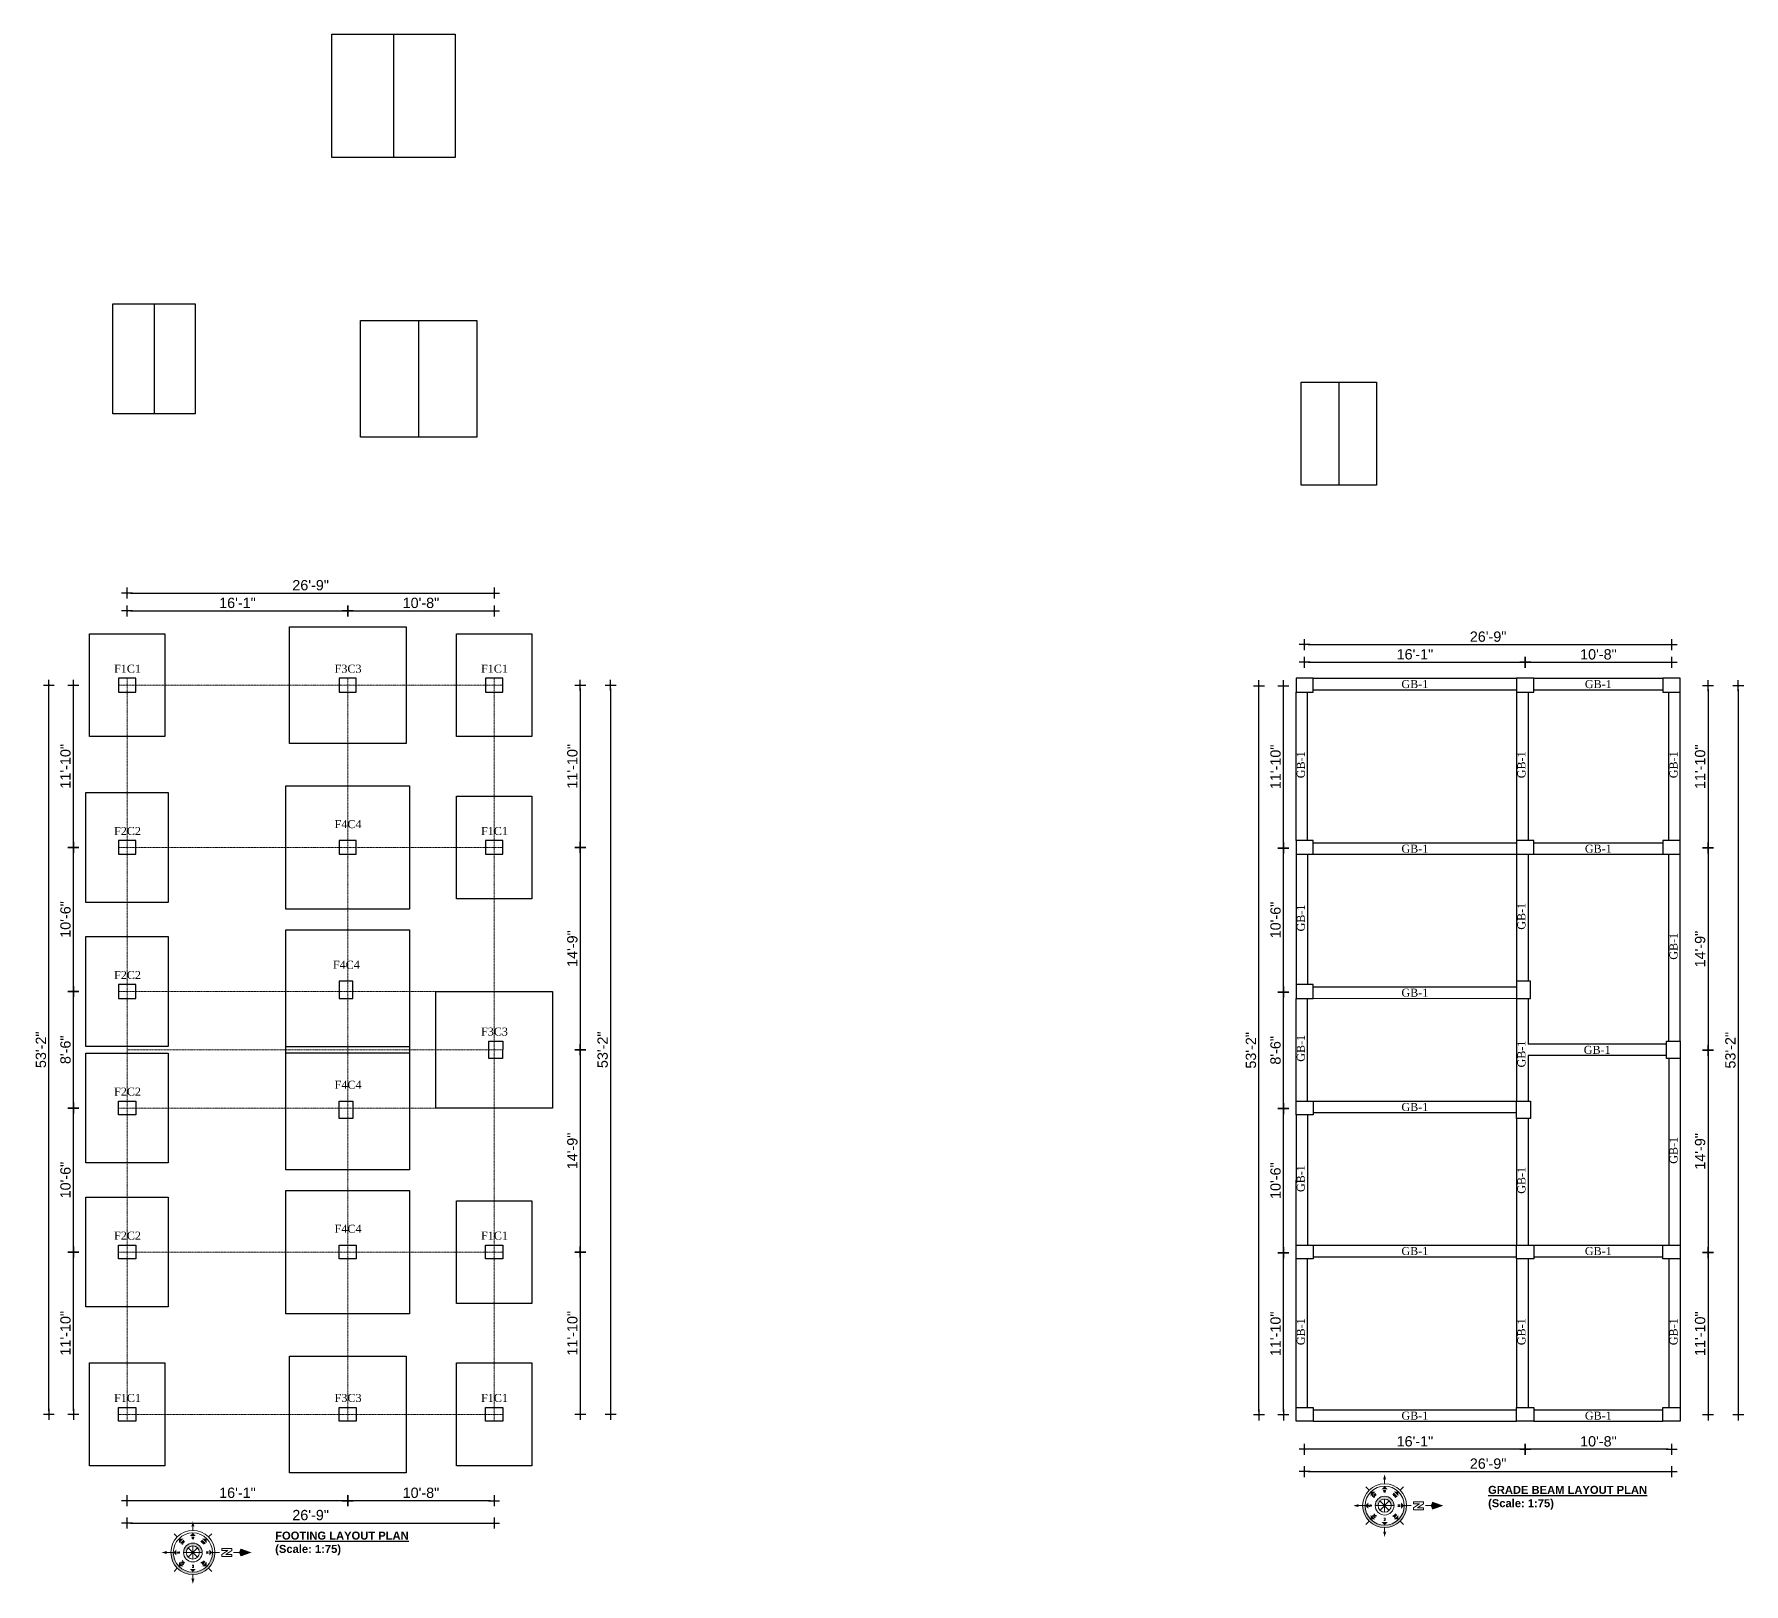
# Model space of a CAD drawing. Header units: inches. Extents: x -100787 to 3653, y -96809 to -8632.
# Drawn here: x -71670 to -70174, y -87979 to -86624 of the extents above; entities that cross this region are included whole.
import ezdxf
from ezdxf.enums import TextEntityAlignment as Align

# ---------------------------------------------------------------- set-up
doc = ezdxf.new("R2010")
doc.units = ezdxf.units.IN
doc.header["$MEASUREMENT"] = 0
doc.header["$PDMODE"] = 99
doc.linetypes.add('HIDDEN2', pattern=[0.1875, 0.125, -0.0625])
doc.layers.add('DIM', color=7, linetype='Continuous', lineweight=15)
doc.layers.add('halka line', color=130, linetype='HIDDEN2', lineweight=9)
for name, color, linetype in [('RCC', 6, 'Continuous'), ('Rod', 1, 'Continuous'), ('TEX', 7, 'Continuous'), ('wall', 3, 'Continuous')]:
    doc.layers.add(name, color=color, linetype=linetype)
doc.styles.add('ARIAL', font='arial.ttf')
doc.styles.add('CAPTION', font='GOTHIC.TTF', dxfattribs={"height": 100})
doc.styles.add('ROMANS', font='romans')
doc.styles.get("Standard").update_dxf_attribs({"font": 'ARIALN.TTF'})
doc.dimstyles.new('3-8', dxfattribs={"dimscale": 1.5, "dimtxt": 6, "dimasz": 2, "dimexe": 0.18, "dimexo": 6, "dimgap": 0, "dimtad": 0, "dimdec": 0, "dimzin": 3, "dimdsep": 46, "dimlunit": 3, "dimtxsty": 'ARIAL', "dimblk": 'DD', "dimcen": 1, "dimse1": 1, "dimse2": 1, "dimclrd": 256, "dimclrt": 256, "dimadec": 0, "dimazin": 0, "dimtfac": 0.5, "dimtdec": 0, "dimtmove": 2, "dimatfit": 0, "dimfxl": 0.18, "dimtvp": 0.75, "dimfrac": 1, "dimtolj": 1, "dimtzin": 0, "dimarcsym": 0})

# ---------------------------------------------------------------- blocks, each defined once
blk = doc.blocks.new('A$C154754DE')
at = {"layer": 'RCC'}
for p, q in [((0, 12), (15, 12)), ((0, 0), (0, 12)), ((15, 12), (15, 0)), ((15, 0), (0, 0))]:
    blk.add_line(p, q, dxfattribs=at)
blk = doc.blocks.new('DD')
for p, q in [((-1.6, 0), (1.6, 0)), ((0, 1.6), (0, -1.6))]:
    blk.add_line(p, q)
at = {"const_width": 0.3}
blk.add_lwpolyline([(-0.15, 0, 1), (0.15, 0, 1)], format="xyb", close=True, dxfattribs=at)
blk = doc.blocks.new('*D509')
at = {"layer": 'Defpoints', "color": 0}
for p in [(-71395.5, -87128), (-71588.5, -87187), (-71395.5, -87187)]:
    blk.add_point(p, dxfattribs=at)
at = {"layer": 'Rod', "lineweight": -2}
blk.add_line((-71585.5, -87128), (-71398.5, -87128), dxfattribs=at)
at = {"layer": 'Rod', "lineweight": -2, "xscale": 3, "yscale": 3, "zscale": 3, "rotation": 180}
blk.add_blockref('DD', (-71588.5, -87128), dxfattribs=at)
at = {"layer": 'Rod', "lineweight": -2, "xscale": 3, "yscale": 3, "zscale": 3}
blk.add_blockref('DD', (-71395.5, -87128), dxfattribs=at)
at = {"layer": 'Rod', "insert": (-71492, -87121.1), "char_height": 9, "attachment_point": 5, "style": 'ARIAL'}
blk.add_mtext('\\A1;16\'-1"', dxfattribs=at)
blk = doc.blocks.new('*D510')
at = {"layer": 'Defpoints', "color": 0}
for p in [(-71267.5, -87128), (-71395.5, -87187), (-71267.5, -87187)]:
    blk.add_point(p, dxfattribs=at)
at = {"layer": 'Rod', "lineweight": -2}
blk.add_line((-71392.5, -87128), (-71270.5, -87128), dxfattribs=at)
at = {"layer": 'Rod', "lineweight": -2, "xscale": 3, "yscale": 3, "zscale": 3, "rotation": 180}
blk.add_blockref('DD', (-71395.5, -87128), dxfattribs=at)
at = {"layer": 'Rod', "lineweight": -2, "xscale": 3, "yscale": 3, "zscale": 3}
blk.add_blockref('DD', (-71267.5, -87128), dxfattribs=at)
at = {"layer": 'Rod', "insert": (-71331.5, -87121.1), "char_height": 9, "attachment_point": 5, "style": 'ARIAL'}
blk.add_mtext('\\A1;10\'-8"', dxfattribs=at)
blk = doc.blocks.new('*D511')
at = {"layer": 'Defpoints', "color": 0}
for p in [(-71238.1, -87193), (-71238.1, -87335), (-71192.1, -87335)]:
    blk.add_point(p, dxfattribs=at)
at = {"layer": 'Rod', "lineweight": -2}
blk.add_line((-71192.1, -87196), (-71192.1, -87332), dxfattribs=at)
at = {"layer": 'Rod', "lineweight": -2, "xscale": 3, "yscale": 3, "zscale": 3}
for p, rotation in [((-71192.1, -87193), 90), ((-71192.1, -87335), 270)]:
    blk.add_blockref('DD', p, dxfattribs=dict(at, rotation=rotation))
at = {"layer": 'Rod', "insert": (-71199, -87264), "char_height": 9, "attachment_point": 5, "rotation": 90, "style": 'ARIAL'}
blk.add_mtext('\\A1;11\'-10"', dxfattribs=at)
blk = doc.blocks.new('*D512')
at = {"layer": 'Defpoints', "color": 0}
for p in [(-71238.1, -87335), (-71238.1, -87512), (-71192.1, -87512)]:
    blk.add_point(p, dxfattribs=at)
at = {"layer": 'Rod', "lineweight": -2}
blk.add_line((-71192.1, -87338), (-71192.1, -87509), dxfattribs=at)
at = {"layer": 'Rod', "lineweight": -2, "xscale": 3, "yscale": 3, "zscale": 3}
for p, rotation in [((-71192.1, -87335), 90), ((-71192.1, -87512), 270)]:
    blk.add_blockref('DD', p, dxfattribs=dict(at, rotation=rotation))
at = {"layer": 'Rod', "insert": (-71199, -87423.5), "char_height": 9, "attachment_point": 5, "rotation": 90, "style": 'ARIAL'}
blk.add_mtext('\\A1;14\'-9"', dxfattribs=at)
blk = doc.blocks.new('*D513')
at = {"layer": 'Defpoints', "color": 0}
for p in [(-71238.1, -87512), (-71238.1, -87689), (-71192.1, -87689)]:
    blk.add_point(p, dxfattribs=at)
at = {"layer": 'Rod', "lineweight": -2}
blk.add_line((-71192.1, -87515), (-71192.1, -87686), dxfattribs=at)
at = {"layer": 'Rod', "lineweight": -2, "xscale": 3, "yscale": 3, "zscale": 3}
for p, rotation in [((-71192.1, -87512), 90), ((-71192.1, -87689), 270)]:
    blk.add_blockref('DD', p, dxfattribs=dict(at, rotation=rotation))
at = {"layer": 'Rod', "insert": (-71199, -87600.5), "char_height": 9, "attachment_point": 5, "rotation": 90, "style": 'ARIAL'}
blk.add_mtext('\\A1;14\'-9"', dxfattribs=at)
blk = doc.blocks.new('*D514')
at = {"layer": 'Defpoints', "color": 0}
for p in [(-71238.1, -87689), (-71238.1, -87831), (-71192.1, -87831)]:
    blk.add_point(p, dxfattribs=at)
at = {"layer": 'Rod', "lineweight": -2}
blk.add_line((-71192.1, -87692), (-71192.1, -87828), dxfattribs=at)
at = {"layer": 'Rod', "lineweight": -2, "xscale": 3, "yscale": 3, "zscale": 3}
for p, rotation in [((-71192.1, -87689), 90), ((-71192.1, -87831), 270)]:
    blk.add_blockref('DD', p, dxfattribs=dict(at, rotation=rotation))
at = {"layer": 'Rod', "insert": (-71199, -87760), "char_height": 9, "attachment_point": 5, "rotation": 90, "style": 'ARIAL'}
blk.add_mtext('\\A1;11\'-10"', dxfattribs=at)
blk = doc.blocks.new('*D515')
at = {"layer": 'Defpoints', "color": 0}
for p in [(-71395.5, -87837), (-71267.5, -87837), (-71395.5, -87906.5)]:
    blk.add_point(p, dxfattribs=at)
at = {"layer": 'Rod', "lineweight": -2}
blk.add_line((-71270.5, -87906.5), (-71392.5, -87906.5), dxfattribs=at)
at = {"layer": 'Rod', "lineweight": -2, "xscale": 3, "yscale": 3, "zscale": 3, "rotation": 180}
blk.add_blockref('DD', (-71395.5, -87906.5), dxfattribs=at)
at = {"layer": 'Rod', "lineweight": -2, "xscale": 3, "yscale": 3, "zscale": 3}
blk.add_blockref('DD', (-71267.5, -87906.5), dxfattribs=at)
at = {"layer": 'Rod', "insert": (-71331.5, -87899.6), "char_height": 9, "attachment_point": 5, "style": 'ARIAL'}
blk.add_mtext('\\A1;10\'-8"', dxfattribs=at)
blk = doc.blocks.new('*D516')
at = {"layer": 'Defpoints', "color": 0}
for p in [(-71588.5, -87837), (-71395.5, -87837), (-71588.5, -87906.5)]:
    blk.add_point(p, dxfattribs=at)
at = {"layer": 'Rod', "lineweight": -2}
blk.add_line((-71398.5, -87906.5), (-71585.5, -87906.5), dxfattribs=at)
at = {"layer": 'Rod', "lineweight": -2, "xscale": 3, "yscale": 3, "zscale": 3, "rotation": 180}
blk.add_blockref('DD', (-71588.5, -87906.5), dxfattribs=at)
at = {"layer": 'Rod', "lineweight": -2, "xscale": 3, "yscale": 3, "zscale": 3}
blk.add_blockref('DD', (-71395.5, -87906.5), dxfattribs=at)
at = {"layer": 'Rod', "insert": (-71492, -87899.6), "char_height": 9, "attachment_point": 5, "style": 'ARIAL'}
blk.add_mtext('\\A1;16\'-1"', dxfattribs=at)
blk = doc.blocks.new('*D517')
at = {"layer": 'Defpoints', "color": 0}
for p in [(-71635.5, -87689), (-71596, -87689), (-71596, -87831)]:
    blk.add_point(p, dxfattribs=at)
at = {"layer": 'Rod', "lineweight": -2}
blk.add_line((-71635.5, -87828), (-71635.5, -87692), dxfattribs=at)
at = {"layer": 'Rod', "lineweight": -2, "xscale": 3, "yscale": 3, "zscale": 3}
for p, rotation in [((-71635.5, -87689), 90), ((-71635.5, -87831), 270)]:
    blk.add_blockref('DD', p, dxfattribs=dict(at, rotation=rotation))
at = {"layer": 'Rod', "insert": (-71642.4, -87760), "char_height": 9, "attachment_point": 5, "rotation": 90, "style": 'ARIAL'}
blk.add_mtext('\\A1;11\'-10"', dxfattribs=at)
blk = doc.blocks.new('*D518')
at = {"layer": 'Defpoints', "color": 0}
for p in [(-71635.5, -87563), (-71596, -87563), (-71596, -87689)]:
    blk.add_point(p, dxfattribs=at)
at = {"layer": 'Rod', "lineweight": -2}
blk.add_line((-71635.5, -87686), (-71635.5, -87566), dxfattribs=at)
at = {"layer": 'Rod', "lineweight": -2, "xscale": 3, "yscale": 3, "zscale": 3}
for p, rotation in [((-71635.5, -87563), 90), ((-71635.5, -87689), 270)]:
    blk.add_blockref('DD', p, dxfattribs=dict(at, rotation=rotation))
at = {"layer": 'Rod', "insert": (-71642.4, -87626), "char_height": 9, "attachment_point": 5, "rotation": 90, "style": 'ARIAL'}
blk.add_mtext('\\A1;10\'-6"', dxfattribs=at)
blk = doc.blocks.new('*D519')
at = {"layer": 'Defpoints', "color": 0}
for p in [(-71635.5, -87461), (-71596, -87461), (-71596, -87563)]:
    blk.add_point(p, dxfattribs=at)
at = {"layer": 'Rod', "lineweight": -2}
blk.add_line((-71635.5, -87560), (-71635.5, -87464), dxfattribs=at)
at = {"layer": 'Rod', "lineweight": -2, "xscale": 3, "yscale": 3, "zscale": 3}
for p, rotation in [((-71635.5, -87461), 90), ((-71635.5, -87563), 270)]:
    blk.add_blockref('DD', p, dxfattribs=dict(at, rotation=rotation))
at = {"layer": 'Rod', "insert": (-71642.4, -87512), "char_height": 9, "attachment_point": 5, "rotation": 90, "style": 'ARIAL'}
blk.add_mtext('\\A1;8\'-6"', dxfattribs=at)
blk = doc.blocks.new('*D520')
at = {"layer": 'Defpoints', "color": 0}
for p in [(-71635.5, -87335), (-71596, -87335), (-71596, -87461)]:
    blk.add_point(p, dxfattribs=at)
at = {"layer": 'Rod', "lineweight": -2}
blk.add_line((-71635.5, -87458), (-71635.5, -87338), dxfattribs=at)
at = {"layer": 'Rod', "lineweight": -2, "xscale": 3, "yscale": 3, "zscale": 3}
for p, rotation in [((-71635.5, -87335), 90), ((-71635.5, -87461), 270)]:
    blk.add_blockref('DD', p, dxfattribs=dict(at, rotation=rotation))
at = {"layer": 'Rod', "insert": (-71642.4, -87398), "char_height": 9, "attachment_point": 5, "rotation": 90, "style": 'ARIAL'}
blk.add_mtext('\\A1;10\'-6"', dxfattribs=at)
blk = doc.blocks.new('*D521')
at = {"layer": 'Defpoints', "color": 0}
for p in [(-71635.5, -87193), (-71596, -87193), (-71596, -87335)]:
    blk.add_point(p, dxfattribs=at)
at = {"layer": 'Rod', "lineweight": -2}
blk.add_line((-71635.5, -87332), (-71635.5, -87196), dxfattribs=at)
at = {"layer": 'Rod', "lineweight": -2, "xscale": 3, "yscale": 3, "zscale": 3}
for p, rotation in [((-71635.5, -87193), 90), ((-71635.5, -87335), 270)]:
    blk.add_blockref('DD', p, dxfattribs=dict(at, rotation=rotation))
at = {"layer": 'Rod', "insert": (-71642.4, -87264), "char_height": 9, "attachment_point": 5, "rotation": 90, "style": 'ARIAL'}
blk.add_mtext('\\A1;11\'-10"', dxfattribs=at)
blk = doc.blocks.new('*D522')
at = {"layer": 'Defpoints', "color": 0}
for p in [(-71267.5, -87112.5), (-71588.5, -87187), (-71267.5, -87187)]:
    blk.add_point(p, dxfattribs=at)
at = {"layer": 'Rod', "lineweight": -2}
blk.add_line((-71585.5, -87112.5), (-71270.5, -87112.5), dxfattribs=at)
at = {"layer": 'Rod', "lineweight": -2, "xscale": 3, "yscale": 3, "zscale": 3, "rotation": 180}
blk.add_blockref('DD', (-71588.5, -87112.5), dxfattribs=at)
at = {"layer": 'Rod', "lineweight": -2, "xscale": 3, "yscale": 3, "zscale": 3}
blk.add_blockref('DD', (-71267.5, -87112.5), dxfattribs=at)
at = {"layer": 'Rod', "insert": (-71428, -87105.6), "char_height": 9, "attachment_point": 5, "style": 'ARIAL'}
blk.add_mtext('\\A1;26\'-9"', dxfattribs=at)
blk = doc.blocks.new('*D523')
at = {"layer": 'Defpoints', "color": 0}
for p in [(-71238.1, -87193), (-71238.1, -87831), (-71165.6, -87831)]:
    blk.add_point(p, dxfattribs=at)
at = {"layer": 'Rod', "lineweight": -2}
blk.add_line((-71165.6, -87196), (-71165.6, -87828), dxfattribs=at)
at = {"layer": 'Rod', "lineweight": -2, "xscale": 3, "yscale": 3, "zscale": 3}
for p, rotation in [((-71165.6, -87193), 90), ((-71165.6, -87831), 270)]:
    blk.add_blockref('DD', p, dxfattribs=dict(at, rotation=rotation))
at = {"layer": 'Rod', "insert": (-71172.5, -87512), "char_height": 9, "attachment_point": 5, "rotation": 90, "style": 'ARIAL'}
blk.add_mtext('\\A1;53\'-2"', dxfattribs=at)
blk = doc.blocks.new('*D524')
at = {"layer": 'Defpoints', "color": 0}
for p in [(-71588.5, -87876), (-71267.5, -87876), (-71267.5, -87926)]:
    blk.add_point(p, dxfattribs=at)
at = {"layer": 'Rod', "lineweight": -2}
blk.add_line((-71585.5, -87926), (-71270.5, -87926), dxfattribs=at)
at = {"layer": 'Rod', "lineweight": -2, "xscale": 3, "yscale": 3, "zscale": 3, "rotation": 180}
blk.add_blockref('DD', (-71588.5, -87926), dxfattribs=at)
at = {"layer": 'Rod', "lineweight": -2, "xscale": 3, "yscale": 3, "zscale": 3}
blk.add_blockref('DD', (-71267.5, -87926), dxfattribs=at)
at = {"layer": 'Rod', "insert": (-71428, -87919.1), "char_height": 9, "attachment_point": 5, "style": 'ARIAL'}
blk.add_mtext('\\A1;26\'-9"', dxfattribs=at)
blk = doc.blocks.new('*D525')
at = {"layer": 'Defpoints', "color": 0}
for p in [(-71657, -87193), (-71621.5, -87193), (-71621.5, -87831)]:
    blk.add_point(p, dxfattribs=at)
at = {"layer": 'Rod', "lineweight": -2}
blk.add_line((-71657, -87828), (-71657, -87196), dxfattribs=at)
at = {"layer": 'Rod', "lineweight": -2, "xscale": 3, "yscale": 3, "zscale": 3}
for p, rotation in [((-71657, -87193), 90), ((-71657, -87831), 270)]:
    blk.add_blockref('DD', p, dxfattribs=dict(at, rotation=rotation))
at = {"layer": 'Rod', "insert": (-71663.9, -87512), "char_height": 9, "attachment_point": 5, "rotation": 90, "style": 'ARIAL'}
blk.add_mtext('\\A1;53\'-2"', dxfattribs=at)
blk = doc.blocks.new('*D526')
at = {"layer": 'Defpoints', "color": 0}
for p in [(-70251.6, -87193.4), (-70251.6, -87335.4), (-70205.6, -87335.4)]:
    blk.add_point(p, dxfattribs=at)
at = {"layer": 'Rod', "lineweight": -2}
blk.add_line((-70205.6, -87196.4), (-70205.6, -87332.4), dxfattribs=at)
at = {"layer": 'Rod', "lineweight": -2, "xscale": 3, "yscale": 3, "zscale": 3}
for p, rotation in [((-70205.6, -87193.4), 90), ((-70205.6, -87335.4), 270)]:
    blk.add_blockref('DD', p, dxfattribs=dict(at, rotation=rotation))
at = {"layer": 'Rod', "insert": (-70212.5, -87264.4), "char_height": 9, "attachment_point": 5, "rotation": 90, "style": 'ARIAL'}
blk.add_mtext('\\A1;11\'-10"', dxfattribs=at)
blk = doc.blocks.new('*D527')
at = {"layer": 'Defpoints', "color": 0}
for p in [(-70251.6, -87335.4), (-70251.6, -87512.4), (-70205.6, -87512.4)]:
    blk.add_point(p, dxfattribs=at)
at = {"layer": 'Rod', "lineweight": -2}
blk.add_line((-70205.6, -87338.4), (-70205.6, -87509.4), dxfattribs=at)
at = {"layer": 'Rod', "lineweight": -2, "xscale": 3, "yscale": 3, "zscale": 3}
for p, rotation in [((-70205.6, -87335.4), 90), ((-70205.6, -87512.4), 270)]:
    blk.add_blockref('DD', p, dxfattribs=dict(at, rotation=rotation))
at = {"layer": 'Rod', "insert": (-70212.5, -87423.9), "char_height": 9, "attachment_point": 5, "rotation": 90, "style": 'ARIAL'}
blk.add_mtext('\\A1;14\'-9"', dxfattribs=at)
blk = doc.blocks.new('*D528')
at = {"layer": 'Defpoints', "color": 0}
for p in [(-70251.6, -87512.4), (-70251.6, -87689.4), (-70205.6, -87689.4)]:
    blk.add_point(p, dxfattribs=at)
at = {"layer": 'Rod', "lineweight": -2}
blk.add_line((-70205.6, -87515.4), (-70205.6, -87686.4), dxfattribs=at)
at = {"layer": 'Rod', "lineweight": -2, "xscale": 3, "yscale": 3, "zscale": 3}
for p, rotation in [((-70205.6, -87512.4), 90), ((-70205.6, -87689.4), 270)]:
    blk.add_blockref('DD', p, dxfattribs=dict(at, rotation=rotation))
at = {"layer": 'Rod', "insert": (-70212.5, -87600.9), "char_height": 9, "attachment_point": 5, "rotation": 90, "style": 'ARIAL'}
blk.add_mtext('\\A1;14\'-9"', dxfattribs=at)
blk = doc.blocks.new('*D529')
at = {"layer": 'Defpoints', "color": 0}
for p in [(-70251.6, -87689.4), (-70251.6, -87831.4), (-70205.6, -87831.4)]:
    blk.add_point(p, dxfattribs=at)
at = {"layer": 'Rod', "lineweight": -2}
blk.add_line((-70205.6, -87692.4), (-70205.6, -87828.4), dxfattribs=at)
at = {"layer": 'Rod', "lineweight": -2, "xscale": 3, "yscale": 3, "zscale": 3}
for p, rotation in [((-70205.6, -87689.4), 90), ((-70205.6, -87831.4), 270)]:
    blk.add_blockref('DD', p, dxfattribs=dict(at, rotation=rotation))
at = {"layer": 'Rod', "insert": (-70212.5, -87760.4), "char_height": 9, "attachment_point": 5, "rotation": 90, "style": 'ARIAL'}
blk.add_mtext('\\A1;11\'-10"', dxfattribs=at)
blk = doc.blocks.new('*D530')
at = {"layer": 'Defpoints', "color": 0}
for p in [(-70251.6, -87193.4), (-70251.6, -87831.4), (-70179.1, -87831.4)]:
    blk.add_point(p, dxfattribs=at)
at = {"layer": 'Rod', "lineweight": -2}
blk.add_line((-70179.1, -87196.4), (-70179.1, -87828.4), dxfattribs=at)
at = {"layer": 'Rod', "lineweight": -2, "xscale": 3, "yscale": 3, "zscale": 3}
for p, rotation in [((-70179.1, -87193.4), 90), ((-70179.1, -87831.4), 270)]:
    blk.add_blockref('DD', p, dxfattribs=dict(at, rotation=rotation))
at = {"layer": 'Rod', "insert": (-70186, -87512.4), "char_height": 9, "attachment_point": 5, "rotation": 90, "style": 'ARIAL'}
blk.add_mtext('\\A1;53\'-2"', dxfattribs=at)
blk = doc.blocks.new('*D537')
at = {"layer": 'Defpoints', "color": 0}
for p in [(-70365.5, -87173), (-70558.5, -87232), (-70365.5, -87232)]:
    blk.add_point(p, dxfattribs=at)
at = {"layer": 'Rod', "lineweight": -2}
blk.add_line((-70555.5, -87173), (-70368.5, -87173), dxfattribs=at)
at = {"layer": 'Rod', "lineweight": -2, "xscale": 3, "yscale": 3, "zscale": 3, "rotation": 180}
blk.add_blockref('DD', (-70558.5, -87173), dxfattribs=at)
at = {"layer": 'Rod', "lineweight": -2, "xscale": 3, "yscale": 3, "zscale": 3}
blk.add_blockref('DD', (-70365.5, -87173), dxfattribs=at)
at = {"layer": 'Rod', "insert": (-70462, -87166.1), "char_height": 9, "attachment_point": 5, "style": 'ARIAL'}
blk.add_mtext('\\A1;16\'-1"', dxfattribs=at)
blk = doc.blocks.new('*D538')
at = {"layer": 'Defpoints', "color": 0}
for p in [(-70237.5, -87173), (-70365.5, -87232), (-70237.5, -87232)]:
    blk.add_point(p, dxfattribs=at)
at = {"layer": 'Rod', "lineweight": -2}
blk.add_line((-70362.5, -87173), (-70240.5, -87173), dxfattribs=at)
at = {"layer": 'Rod', "lineweight": -2, "xscale": 3, "yscale": 3, "zscale": 3, "rotation": 180}
blk.add_blockref('DD', (-70365.5, -87173), dxfattribs=at)
at = {"layer": 'Rod', "lineweight": -2, "xscale": 3, "yscale": 3, "zscale": 3}
blk.add_blockref('DD', (-70237.5, -87173), dxfattribs=at)
at = {"layer": 'Rod', "insert": (-70301.5, -87166.1), "char_height": 9, "attachment_point": 5, "style": 'ARIAL'}
blk.add_mtext('\\A1;10\'-8"', dxfattribs=at)
blk = doc.blocks.new('*D536')
at = {"layer": 'Defpoints', "color": 0}
for p in [(-70237.5, -87157.5), (-70558.5, -87232), (-70237.5, -87232)]:
    blk.add_point(p, dxfattribs=at)
at = {"layer": 'Rod', "lineweight": -2}
blk.add_line((-70555.5, -87157.5), (-70240.5, -87157.5), dxfattribs=at)
at = {"layer": 'Rod', "lineweight": -2, "xscale": 3, "yscale": 3, "zscale": 3, "rotation": 180}
blk.add_blockref('DD', (-70558.5, -87157.5), dxfattribs=at)
at = {"layer": 'Rod', "lineweight": -2, "xscale": 3, "yscale": 3, "zscale": 3}
blk.add_blockref('DD', (-70237.5, -87157.5), dxfattribs=at)
at = {"layer": 'Rod', "insert": (-70398, -87150.6), "char_height": 9, "attachment_point": 5, "style": 'ARIAL'}
blk.add_mtext('\\A1;26\'-9"', dxfattribs=at)
blk = doc.blocks.new('*D542')
at = {"layer": 'Defpoints', "color": 0}
for p in [(-70365.5, -87792), (-70237.5, -87792), (-70365.5, -87861.5)]:
    blk.add_point(p, dxfattribs=at)
at = {"layer": 'Rod', "lineweight": -2}
blk.add_line((-70240.5, -87861.5), (-70362.5, -87861.5), dxfattribs=at)
at = {"layer": 'Rod', "lineweight": -2, "xscale": 3, "yscale": 3, "zscale": 3, "rotation": 180}
blk.add_blockref('DD', (-70365.5, -87861.5), dxfattribs=at)
at = {"layer": 'Rod', "lineweight": -2, "xscale": 3, "yscale": 3, "zscale": 3}
blk.add_blockref('DD', (-70237.5, -87861.5), dxfattribs=at)
at = {"layer": 'Rod', "insert": (-70301.5, -87854.6), "char_height": 9, "attachment_point": 5, "style": 'ARIAL'}
blk.add_mtext('\\A1;10\'-8"', dxfattribs=at)
blk = doc.blocks.new('*D543')
at = {"layer": 'Defpoints', "color": 0}
for p in [(-70558.5, -87792), (-70365.5, -87792), (-70558.5, -87861.5)]:
    blk.add_point(p, dxfattribs=at)
at = {"layer": 'Rod', "lineweight": -2}
blk.add_line((-70368.5, -87861.5), (-70555.5, -87861.5), dxfattribs=at)
at = {"layer": 'Rod', "lineweight": -2, "xscale": 3, "yscale": 3, "zscale": 3, "rotation": 180}
blk.add_blockref('DD', (-70558.5, -87861.5), dxfattribs=at)
at = {"layer": 'Rod', "lineweight": -2, "xscale": 3, "yscale": 3, "zscale": 3}
blk.add_blockref('DD', (-70365.5, -87861.5), dxfattribs=at)
at = {"layer": 'Rod', "insert": (-70462, -87854.6), "char_height": 9, "attachment_point": 5, "style": 'ARIAL'}
blk.add_mtext('\\A1;16\'-1"', dxfattribs=at)
blk = doc.blocks.new('*D544')
at = {"layer": 'Defpoints', "color": 0}
for p in [(-70558.5, -87831), (-70237.5, -87831), (-70237.5, -87881)]:
    blk.add_point(p, dxfattribs=at)
at = {"layer": 'Rod', "lineweight": -2}
blk.add_line((-70555.5, -87881), (-70240.5, -87881), dxfattribs=at)
at = {"layer": 'Rod', "lineweight": -2, "xscale": 3, "yscale": 3, "zscale": 3, "rotation": 180}
blk.add_blockref('DD', (-70558.5, -87881), dxfattribs=at)
at = {"layer": 'Rod', "lineweight": -2, "xscale": 3, "yscale": 3, "zscale": 3}
blk.add_blockref('DD', (-70237.5, -87881), dxfattribs=at)
at = {"layer": 'Rod', "insert": (-70398, -87874.1), "char_height": 9, "attachment_point": 5, "style": 'ARIAL'}
blk.add_mtext('\\A1;26\'-9"', dxfattribs=at)
blk = doc.blocks.new('*D548')
at = {"layer": 'Defpoints', "color": 0}
for p in [(-70577, -87689.5), (-70537.5, -87689.5), (-70537.5, -87831.5)]:
    blk.add_point(p, dxfattribs=at)
at = {"layer": 'Rod', "lineweight": -2}
blk.add_line((-70577, -87828.5), (-70577, -87692.5), dxfattribs=at)
at = {"layer": 'Rod', "lineweight": -2, "xscale": 3, "yscale": 3, "zscale": 3}
for p, rotation in [((-70577, -87689.5), 90), ((-70577, -87831.5), 270)]:
    blk.add_blockref('DD', p, dxfattribs=dict(at, rotation=rotation))
at = {"layer": 'Rod', "insert": (-70583.9, -87760.5), "char_height": 9, "attachment_point": 5, "rotation": 90, "style": 'ARIAL'}
blk.add_mtext('\\A1;11\'-10"', dxfattribs=at)
blk = doc.blocks.new('*D549')
at = {"layer": 'Defpoints', "color": 0}
for p in [(-70577, -87563.5), (-70537.5, -87563.5), (-70537.5, -87689.5)]:
    blk.add_point(p, dxfattribs=at)
at = {"layer": 'Rod', "lineweight": -2}
blk.add_line((-70577, -87686.5), (-70577, -87566.5), dxfattribs=at)
at = {"layer": 'Rod', "lineweight": -2, "xscale": 3, "yscale": 3, "zscale": 3}
for p, rotation in [((-70577, -87563.5), 90), ((-70577, -87689.5), 270)]:
    blk.add_blockref('DD', p, dxfattribs=dict(at, rotation=rotation))
at = {"layer": 'Rod', "insert": (-70583.9, -87626.5), "char_height": 9, "attachment_point": 5, "rotation": 90, "style": 'ARIAL'}
blk.add_mtext('\\A1;10\'-6"', dxfattribs=at)
blk = doc.blocks.new('*D550')
at = {"layer": 'Defpoints', "color": 0}
for p in [(-70577, -87461.5), (-70537.5, -87461.5), (-70537.5, -87563.5)]:
    blk.add_point(p, dxfattribs=at)
at = {"layer": 'Rod', "lineweight": -2}
blk.add_line((-70577, -87560.5), (-70577, -87464.5), dxfattribs=at)
at = {"layer": 'Rod', "lineweight": -2, "xscale": 3, "yscale": 3, "zscale": 3}
for p, rotation in [((-70577, -87461.5), 90), ((-70577, -87563.5), 270)]:
    blk.add_blockref('DD', p, dxfattribs=dict(at, rotation=rotation))
at = {"layer": 'Rod', "insert": (-70583.9, -87512.5), "char_height": 9, "attachment_point": 5, "rotation": 90, "style": 'ARIAL'}
blk.add_mtext('\\A1;8\'-6"', dxfattribs=at)
blk = doc.blocks.new('*D551')
at = {"layer": 'Defpoints', "color": 0}
for p in [(-70577, -87335.5), (-70537.5, -87335.5), (-70537.5, -87461.5)]:
    blk.add_point(p, dxfattribs=at)
at = {"layer": 'Rod', "lineweight": -2}
blk.add_line((-70577, -87458.5), (-70577, -87338.5), dxfattribs=at)
at = {"layer": 'Rod', "lineweight": -2, "xscale": 3, "yscale": 3, "zscale": 3}
for p, rotation in [((-70577, -87335.5), 90), ((-70577, -87461.5), 270)]:
    blk.add_blockref('DD', p, dxfattribs=dict(at, rotation=rotation))
at = {"layer": 'Rod', "insert": (-70583.9, -87398.5), "char_height": 9, "attachment_point": 5, "rotation": 90, "style": 'ARIAL'}
blk.add_mtext('\\A1;10\'-6"', dxfattribs=at)
blk = doc.blocks.new('*D552')
at = {"layer": 'Defpoints', "color": 0}
for p in [(-70577, -87193.5), (-70537.5, -87193.5), (-70537.5, -87335.5)]:
    blk.add_point(p, dxfattribs=at)
at = {"layer": 'Rod', "lineweight": -2}
blk.add_line((-70577, -87332.5), (-70577, -87196.5), dxfattribs=at)
at = {"layer": 'Rod', "lineweight": -2, "xscale": 3, "yscale": 3, "zscale": 3}
for p, rotation in [((-70577, -87193.5), 90), ((-70577, -87335.5), 270)]:
    blk.add_blockref('DD', p, dxfattribs=dict(at, rotation=rotation))
at = {"layer": 'Rod', "insert": (-70583.9, -87264.5), "char_height": 9, "attachment_point": 5, "rotation": 90, "style": 'ARIAL'}
blk.add_mtext('\\A1;11\'-10"', dxfattribs=at)
blk = doc.blocks.new('*D553')
at = {"layer": 'Defpoints', "color": 0}
for p in [(-70598.5, -87193.5), (-70563, -87193.5), (-70563, -87831.5)]:
    blk.add_point(p, dxfattribs=at)
at = {"layer": 'Rod', "lineweight": -2}
blk.add_line((-70598.5, -87828.5), (-70598.5, -87196.5), dxfattribs=at)
at = {"layer": 'Rod', "lineweight": -2, "xscale": 3, "yscale": 3, "zscale": 3}
for p, rotation in [((-70598.5, -87193.5), 90), ((-70598.5, -87831.5), 270)]:
    blk.add_blockref('DD', p, dxfattribs=dict(at, rotation=rotation))
at = {"layer": 'Rod', "insert": (-70605.4, -87512.5), "char_height": 9, "attachment_point": 5, "rotation": 90, "style": 'ARIAL'}
blk.add_mtext('\\A1;53\'-2"', dxfattribs=at)
blk = doc.blocks.new('Anno_North_J_Metric')
at = {"linetype": 'ByBlock', "lineweight": -2}
h = blk.add_hatch(color=0, dxfattribs=at)
h.paths.add_polyline_path([(-4.17, 0), (-4.68, 0, 1), (4.68, 0), (4.17, 0, -1)])
h.paths.add_polyline_path([(1.41, 0), (2, 0, 1), (-2, 0), (-1.41, 0, -1)])
at = {"color": 0, "linetype": 'ByBlock', "lineweight": -2}
for p, q in [((-3.31, 3.31), (-4.01, 4.01)), ((0, 4.68), (0, 5.67)), ((3.31, 3.31), (4.01, 4.01)), ((-4.68, 0), (-5.67, 0)), ((-4.68, 0), (-4.17, 0)), ((-1.41, 0), (-2, 0)), ((-1.41, 0), (1.41, 0)), ((1.41, 0), (-1.41, 0)), ((-1, 1), (1, -1)), ((-1, -1), (1, 1)), ((1, -1), (-1, 1)), ((1, 1), (-1, -1)), ((0, 1.41), (0, -1.41)), ((0, -1.41), (0, 1.41)), ((1.41, 0), (2, 0)), ((4.68, 0), (4.17, 0)), ((4.68, 0), (5.67, 0)), ((6.17, 0.4), (6.17, 0.82)), ((6.17, 0.82), (8.27, 0.82)), ((7.43, 0.4), (6.17, 0.4)), ((6.17, -0.44), (7.43, 0.4)), ((8.27, 0.4), (7.01, -0.44)), ((8.27, 0.82), (8.27, 0.4)), ((8.67, 0), (9.83, 0)), ((-3.31, -3.31), (-4.01, -4.01)), ((3.31, -3.31), (4.01, -4.01)), ((6.17, -0.86), (6.17, -0.44)), ((8.27, -0.86), (6.17, -0.86)), ((7.01, -0.44), (8.27, -0.44)), ((8.27, -0.44), (8.27, -0.86)), ((0, -4.68), (0, -5.67))]:
    blk.add_line(p, q, dxfattribs=at)
for radius in [4.68, 4.17, 2, 1.41]:
    blk.add_circle((0, 0), radius, dxfattribs=at)
for points in [[(0, 4.17), (0.67, 3.5), (-0.67, 3.5)], [(-0.33, 5.5), (0, 5.67), (0, 6.67)], [(0, 6.67), (0.33, 5.5), (0, 5.67)], [(-6.67, 0), (-5.5, 0.33), (-5.67, 0)], [(-5.5, -0.33), (-5.67, 0), (-6.67, 0)], [(-4.17, 0), (-3.5, 0.67), (-3.5, -0.67)], [(-2.95, 2.95), (-2, 2.95), (-2.95, 2)], [(2.95, 2.95), (2.95, 2), (2, 2.95)], [(4.17, 0), (3.5, -0.67), (3.5, 0.67)], [(12.5, 0), (10.17, 0.83), (9.83, 0)], [(9.83, 0), (10.17, -0.83), (12.5, 0)], [(-2.95, -2.95), (-2.95, -2), (-2, -2.95)], [(0, -4.17), (-0.67, -3.5), (0.67, -3.5)], [(2.95, -2.95), (2, -2.95), (2.95, -2)], [(0, -6.67), (-0.33, -5.5), (0, -5.67)], [(0.33, -5.5), (0, -5.67), (0, -6.67)]]:
    blk.add_solid(points, dxfattribs=at)
at = {"color": 0, "linetype": 'ByBlock', "lineweight": -2, "style": 'ROMANS'}
for s, rotation, p in [('S', 270, (-3.33, 0)), ('SW', 45, (-2, 2)), ('NW', 315, (2, 2)), ('N', 270, (2.83, 0)), ('SE', 135, (-2, -2)), ('E', 180, (0, -2.67)), ('NE', 225, (2, -2))]:
    blk.add_text(s, height=0.5, rotation=rotation, dxfattribs=at).set_placement(p, align=Align.CENTER)
blk.add_text('W', height=0.5, dxfattribs=at).set_placement((0, 2.83), align=Align.CENTER)

msp = doc.modelspace()

# ---------------------------------------------------------------- linework, layer by layer
at = {"layer": 'halka line'}
for p, q in [((-71588.5, -87837), (-71588.5, -87187)), ((-71395.54, -87187), (-71395.54, -87837)), ((-71267.5, -87187), (-71267.5, -87837)), ((-71260, -87187), (-71260, -87199)), ((-71596, -87193), (-71260, -87193)), ((-71596, -87335), (-71260, -87335)), ((-71596, -87461), (-71267.5, -87461)), ((-71260, -87512), (-71588.5, -87512)), ((-71596, -87563), (-71267.5, -87563)), ((-71596, -87689), (-71260, -87689)), ((-71260, -87831), (-71596, -87831))]:
    msp.add_line(p, q, dxfattribs=at)
at = {"layer": 'Rod'}
for p, q in [((-71409.5, -86623.5), (-71301.5, -86623.5)), ((-71409.5, -86731.5), (-71409.5, -86623.5)), ((-71355.5, -86623.5), (-71355.5, -86731.5)), ((-71301.5, -86623.5), (-71301.5, -86731.5)), ((-71301.5, -86731.5), (-71409.5, -86731.5)), ((-71601, -86859.5), (-71529, -86859.5)), ((-71601, -86955.5), (-71601, -86859.5)), ((-71565, -86859.5), (-71565, -86955.5)), ((-71529, -86859.5), (-71529, -86955.5)), ((-71384.5, -86874), (-71282.5, -86874)), ((-71384.5, -86976), (-71384.5, -86874)), ((-71333.5, -86874), (-71333.5, -86976)), ((-71282.5, -86874), (-71282.5, -86976)), ((-70561.5, -86928), (-70495.5, -86928)), ((-70561.5, -87018), (-70561.5, -86928)), ((-70528.5, -86928), (-70528.5, -87018)), ((-70495.5, -86928), (-70495.5, -87018)), ((-71529, -86955.5), (-71601, -86955.5)), ((-71282.5, -86976), (-71384.5, -86976)), ((-70495.5, -87018), (-70561.5, -87018))]:
    msp.add_line(p, q, dxfattribs=at)
for points in [[(-71409.5, -86623.5), (-71301.5, -86623.5), (-71301.5, -86731.5), (-71409.5, -86731.5)], [(-71601, -86859.5), (-71529, -86859.5), (-71529, -86955.5), (-71601, -86955.5)], [(-71384.5, -86874), (-71282.5, -86874), (-71282.5, -86976), (-71384.5, -86976)], [(-70561.5, -86928), (-70495.5, -86928), (-70495.5, -87018), (-70561.5, -87018)], [(-71446.54, -87142), (-71344.54, -87142), (-71344.54, -87244), (-71446.54, -87244)], [(-71621.5, -87148), (-71555.5, -87148), (-71555.5, -87238), (-71621.5, -87238)], [(-71300.5, -87148), (-71234.5, -87148), (-71234.5, -87238), (-71300.5, -87238)], [(-71624.5, -87287), (-71552.5, -87287), (-71552.5, -87383), (-71624.5, -87383)], [(-71449.54, -87281), (-71341.54, -87281), (-71341.54, -87389), (-71449.54, -87389)], [(-71300.5, -87290), (-71234.5, -87290), (-71234.5, -87380), (-71300.5, -87380)], [(-71449.54, -87407), (-71341.54, -87407), (-71341.54, -87515), (-71449.54, -87515)], [(-71624.5, -87413), (-71552.5, -87413), (-71552.5, -87509), (-71624.5, -87509)], [(-71318.5, -87461), (-71216.5, -87461), (-71216.5, -87563), (-71318.5, -87563)], [(-71624.5, -87515), (-71552.5, -87515), (-71552.5, -87611), (-71624.5, -87611)], [(-71449.54, -87509), (-71341.54, -87509), (-71341.54, -87617), (-71449.54, -87617)], [(-71449.54, -87635), (-71341.54, -87635), (-71341.54, -87743), (-71449.54, -87743)], [(-71624.5, -87641), (-71552.5, -87641), (-71552.5, -87737), (-71624.5, -87737)], [(-71300.5, -87644), (-71234.5, -87644), (-71234.5, -87734), (-71300.5, -87734)], [(-71446.54, -87780), (-71344.54, -87780), (-71344.54, -87882), (-71446.54, -87882)], [(-71621.5, -87786), (-71555.5, -87786), (-71555.5, -87876), (-71621.5, -87876)], [(-71300.5, -87786), (-71234.5, -87786), (-71234.5, -87876), (-71300.5, -87876)]]:
    msp.add_lwpolyline(points, close=True, dxfattribs=at)
at = {"layer": 'wall'}
for p, q in [((-70551, -87187), (-70373.04, -87187)), ((-70358.04, -87187), (-70245, -87187)), ((-70566, -87329), (-70566, -87199)), ((-70556, -87329), (-70556, -87199)), ((-70551, -87197), (-70373.04, -87197)), ((-70373.04, -87199), (-70373.04, -87329)), ((-70363.04, -87199), (-70363.04, -87329)), ((-70358.04, -87197), (-70245, -87197)), ((-70240, -87329), (-70240, -87199)), ((-70230, -87329), (-70230, -87199)), ((-70550.99, -87331), (-70373.04, -87331)), ((-70358.04, -87331), (-70245, -87331)), ((-70565.99, -87341), (-70566, -87455)), ((-70555.99, -87341), (-70556, -87455)), ((-70550.99, -87341), (-70373.04, -87341)), ((-70373.04, -87341), (-70373.04, -87452)), ((-70363.04, -87341), (-70363.04, -87452)), ((-70358.04, -87341), (-70245, -87341)), ((-70240, -87504.5), (-70240, -87341)), ((-70230, -87504.5), (-70230, -87341)), ((-70566, -87557), (-70566, -87467)), ((-70556, -87557), (-70556, -87467)), ((-70551, -87457), (-70373.04, -87456.92)), ((-70551, -87467), (-70373.03, -87466.92)), ((-70373.04, -87466.92), (-70373.04, -87557)), ((-70363.04, -87466.92), (-70363.04, -87507)), ((-70373.04, -87507), (-70373.04, -87507)), ((-70242, -87506.99), (-70363.04, -87507)), ((-70242, -87516.99), (-70363.04, -87517)), ((-70363.04, -87517), (-70363.04, -87557)), ((-70240, -87519.5), (-70240, -87683)), ((-70230, -87519.5), (-70230, -87683)), ((-70551, -87557), (-70373.03, -87557)), ((-70566, -87569), (-70566.05, -87683)), ((-70556, -87569), (-70556.05, -87683)), ((-70551, -87567), (-70373.03, -87567)), ((-70373.04, -87572), (-70373.04, -87683)), ((-70363.04, -87572), (-70363.04, -87683)), ((-70566, -87825), (-70566, -87695)), ((-70556, -87825), (-70556, -87695)), ((-70550.99, -87683), (-70373.04, -87683)), ((-70550.99, -87693), (-70373.04, -87693)), ((-70373.04, -87695), (-70373.04, -87825)), ((-70363.04, -87695), (-70363.04, -87825)), ((-70358.04, -87683), (-70245, -87683)), ((-70358.04, -87693), (-70245, -87693)), ((-70240, -87695), (-70240, -87825)), ((-70230, -87695), (-70230, -87825)), ((-70551, -87827), (-70373.04, -87827)), ((-70358.04, -87827), (-70245, -87827)), ((-70551, -87837), (-70373.04, -87837)), ((-70358.04, -87837), (-70245, -87837))]:
    msp.add_line(p, q, dxfattribs=at)

# ---------------------------------------------------------------- block references
at = {"layer": 'DIM', "ltscale": 500000, "xscale": 4.107415312464582, "yscale": 4.107415312464582, "zscale": 4.107415327752908}
for p in [(-70488.5, -87910.81), (-71531, -87951.81)]:
    msp.add_blockref('Anno_North_J_Metric', p, dxfattribs=at)
at = {"layer": 'RCC', "xscale": -1}
for p, rotation in [((-71596, -87187), 180), ((-71403.04, -87187), 180), ((-71275, -87187), 180), ((-70566, -87187), 180), ((-70373.04, -87187), 180), ((-70245, -87187), 180), ((-71596, -87329), 180.0250000000003), ((-71403.04, -87329), 180), ((-71275, -87329), 180), ((-70566, -87329), 180.0250000000003), ((-70373.04, -87329), 180), ((-70245, -87329), 180), ((-71596, -87455), 180), ((-71403.03, -87467), 270.0248705738387), ((-70566, -87455), 180), ((-70373.03, -87467), 270.0248705738387)]:
    msp.add_blockref('A$C154754DE', p, dxfattribs=dict(at, rotation=rotation))
at = {"layer": 'RCC'}
for p, rotation in [((-71272, -87504.49), 269.9751294261613), ((-70242, -87504.49), 269.9751294261613), ((-71403.03, -87557), 269.9751294261613), ((-70373.03, -87557), 269.9751294261613), ((-71596, -87695), 359.9749999994004), ((-70566, -87695), 359.9749999994004)]:
    msp.add_blockref('A$C154754DE', p, dxfattribs=dict(at, rotation=rotation))
for p in [(-71596, -87569), (-70566, -87569), (-71403.04, -87695), (-71275, -87695), (-70373.04, -87695), (-70245, -87695), (-71596, -87837), (-71403.04, -87837), (-71275, -87837), (-70566, -87837), (-70373.04, -87837), (-70245, -87837)]:
    msp.add_blockref('A$C154754DE', p, dxfattribs=at)

# ---------------------------------------------------------------- texts
at = {"layer": 'TEX', "char_height": 7, "attachment_point": 3, "style": 'CAPTION'}
for s, insert in [('{\\fTimes New Roman|b0|i0|c0|p18;F1C1}', (-71576.42, -87175.07)), ('{\\fTimes New Roman|b0|i0|c0|p18;F3C3}', (-71383.46, -87175.07)), ('{\\fTimes New Roman|b0|i0|c0|p18;F1C1}', (-71255.42, -87175.07)), ('{\\fTimes New Roman|b0|i0|c0|p18;GB-1}', (-70450.31, -87188.56)), ('{\\fTimes New Roman|b0|i0|c0|p18;GB-1}', (-70289.81, -87188.56)), ('{\\fTimes New Roman|b0|i0|c0|p18;F2C2}', (-71576.42, -87317.07)), ('{\\fTimes New Roman|b0|i0|c0|p18;F4C4}', (-71383.46, -87311.07)), ('{\\fTimes New Roman|b0|i0|c0|p18;F1C1}', (-71255.42, -87317.07)), ('{\\fTimes New Roman|b0|i0|c0|p18;GB-1}', (-70450.31, -87332.56)), ('{\\fTimes New Roman|b0|i0|c0|p18;GB-1}', (-70289.81, -87332.56)), ('{\\fTimes New Roman|b0|i0|c0|p18;F4C4}', (-71384.96, -87434.07)), ('{\\fTimes New Roman|b0|i0|c0|p18;F2C2}', (-71576.42, -87443.07)), ('{\\fTimes New Roman|b0|i0|c0|p18;GB-1}', (-70450.31, -87458.52)), ('{\\fTimes New Roman|b0|i0|c0|p18;F3C3}', (-71255.42, -87492.57)), ('{\\fTimes New Roman|b0|i0|c0|p18;GB-1}', (-70290.81, -87508.56)), ('{\\fTimes New Roman|b0|i0|c0|p18;F2C2}', (-71576.42, -87545.07)), ('{\\fTimes New Roman|b0|i0|c0|p18;F4C4}', (-71383.46, -87539.07)), ('{\\fTimes New Roman|b0|i0|c0|p18;GB-1}', (-70450.31, -87558.56)), ('{\\fTimes New Roman|b0|i0|c0|p18;F4C4}', (-71383.46, -87665.07)), ('{\\fTimes New Roman|b0|i0|c0|p18;F2C2}', (-71576.41, -87671.07)), ('{\\fTimes New Roman|b0|i0|c0|p18;F1C1}', (-71255.42, -87671.07)), ('{\\fTimes New Roman|b0|i0|c0|p18;GB-1}', (-70450.31, -87684.57)), ('{\\fTimes New Roman|b0|i0|c0|p18;GB-1}', (-70289.81, -87684.57)), ('{\\fTimes New Roman|b0|i0|c0|p18;F1C1}', (-71576.42, -87813.07)), ('{\\fTimes New Roman|b0|i0|c0|p18;F3C3}', (-71383.46, -87813.07)), ('{\\fTimes New Roman|b0|i0|c0|p18;F1C1}', (-71255.42, -87813.07)), ('{\\fTimes New Roman|b0|i0|c0|p18;GB-1}', (-70450.31, -87828.56)), ('{\\fTimes New Roman|b0|i0|c0|p18;GB-1}', (-70289.81, -87828.56))]:
    msp.add_mtext(s, dxfattribs=dict(at, insert=insert))
at = {"layer": 'TEX', "char_height": 7, "attachment_point": 3, "rotation": 90, "style": 'CAPTION'}
for insert in [(-70565.28, -87250.94), (-70372.32, -87250.94), (-70239.28, -87250.94), (-70565.28, -87384.94), (-70372.32, -87383.44), (-70239.28, -87409.69), (-70565.28, -87498.94), (-70372.32, -87503.94), (-70239.28, -87588.19), (-70565.31, -87612.94), (-70372.32, -87614.44), (-70565.28, -87746.94), (-70372.32, -87746.94), (-70239.28, -87746.94)]:
    msp.add_mtext('{\\fTimes New Roman|b0|i0|c0|p18;GB-1}', dxfattribs=dict(at, insert=insert))
at = {"layer": 'TEX', "char_height": 7, "width": 256.473, "attachment_point": 1}
for s, insert in [('{\\fArial Rounded MT Bold|b0|i0|c0|p34;\\LGRADE BEAM LAYOUT PLAN\\P\\l(Scale: 1:75)}', (-70398, -87893.5)), ('{\\fArial Rounded MT Bold|b0|i0|c0|p34;\\LFOOTING LAYOUT PLAN\\P\\l(Scale: 1:75)}', (-71459, -87933.5))]:
    msp.add_mtext(s, dxfattribs=dict(at, insert=insert))

# ---------------------------------------------------------------- dimensions: what is measured, and where the dimension line sits
at = {"layer": 'Rod'}
for base, p1, p2, picture, middle in [((-71267.5, -87112.5), (-71588.5, -87187), (-71267.5, -87187), '*D522', (-71428, -87105.61)), ((-71395.54, -87128), (-71588.5, -87187), (-71395.54, -87187), '*D509', (-71492.02, -87121.11)), ((-71267.5, -87128), (-71395.54, -87187), (-71267.5, -87187), '*D510', (-71331.52, -87121.11)), ((-70237.5, -87157.5), (-70558.5, -87232), (-70237.5, -87232), '*D536', (-70398, -87150.61)), ((-70365.54, -87173), (-70558.5, -87232), (-70365.54, -87232), '*D537', (-70462.02, -87166.11)), ((-70237.5, -87173), (-70365.54, -87232), (-70237.5, -87232), '*D538', (-70301.52, -87166.11)), ((-70558.5, -87861.5), (-70365.54, -87792), (-70558.5, -87792), '*D543', (-70462.02, -87854.61)), ((-70365.54, -87861.5), (-70237.5, -87792), (-70365.54, -87792), '*D542', (-70301.52, -87854.61)), ((-71588.5, -87906.5), (-71395.54, -87837), (-71588.5, -87837), '*D516', (-71492.02, -87899.61)), ((-71395.54, -87906.5), (-71267.5, -87837), (-71395.54, -87837), '*D515', (-71331.52, -87899.61)), ((-70237.5, -87881), (-70558.5, -87831), (-70237.5, -87831), '*D544', (-70398, -87874.11)), ((-71267.5, -87926), (-71588.5, -87876), (-71267.5, -87876), '*D524', (-71428, -87919.11))]:
    dim = msp.add_linear_dim(base=base, p1=p1, p2=p2, dimstyle='3-8', dxfattribs=at)
    dim.commit()
    dim.dimension.update_dxf_attribs({"geometry": picture, "text_midpoint": middle})
for base, p1, p2, picture, middle in [((-71657, -87193), (-71621.5, -87831), (-71621.5, -87193), '*D525', (-71663.9, -87512)), ((-71635.5, -87193), (-71596, -87335), (-71596, -87193), '*D521', (-71642.39, -87264)), ((-71192.11, -87335), (-71238.11, -87193), (-71238.11, -87335), '*D511', (-71199, -87264)), ((-71165.61, -87831), (-71238.11, -87193), (-71238.11, -87831), '*D523', (-71172.5, -87512)), ((-70598.5, -87193.46), (-70563, -87831.46), (-70563, -87193.46), '*D553', (-70605.39, -87512.46)), ((-70577, -87193.46), (-70537.49, -87335.46), (-70537.5, -87193.46), '*D552', (-70583.89, -87264.46)), ((-70205.61, -87335.43), (-70251.61, -87193.43), (-70251.61, -87335.43), '*D526', (-70212.5, -87264.43)), ((-70179.11, -87831.43), (-70251.61, -87193.43), (-70251.61, -87831.43), '*D530', (-70186, -87512.43)), ((-71635.5, -87335), (-71596, -87461), (-71596, -87335), '*D520', (-71642.39, -87398)), ((-71192.11, -87512), (-71238.11, -87335), (-71238.11, -87512), '*D512', (-71199, -87423.5)), ((-70577, -87335.46), (-70537.5, -87461.46), (-70537.49, -87335.46), '*D551', (-70583.89, -87398.46)), ((-70205.61, -87512.43), (-70251.61, -87335.43), (-70251.61, -87512.43), '*D527', (-70212.5, -87423.93)), ((-71635.5, -87461), (-71596, -87563), (-71596, -87461), '*D519', (-71642.39, -87512)), ((-70577, -87461.46), (-70537.5, -87563.46), (-70537.5, -87461.46), '*D550', (-70583.89, -87512.46)), ((-71192.11, -87689), (-71238.11, -87512), (-71238.11, -87689), '*D513', (-71199, -87600.5)), ((-70205.61, -87689.43), (-70251.61, -87512.43), (-70251.61, -87689.43), '*D528', (-70212.5, -87600.93)), ((-71635.5, -87563), (-71596, -87689), (-71596, -87563), '*D518', (-71642.39, -87626)), ((-70577, -87563.46), (-70537.49, -87689.46), (-70537.5, -87563.46), '*D549', (-70583.89, -87626.46)), ((-71635.5, -87689), (-71596, -87831), (-71596, -87689), '*D517', (-71642.39, -87760)), ((-71192.11, -87831), (-71238.11, -87689), (-71238.11, -87831), '*D514', (-71199, -87760)), ((-70577, -87689.46), (-70537.5, -87831.46), (-70537.49, -87689.46), '*D548', (-70583.89, -87760.46)), ((-70205.61, -87831.43), (-70251.61, -87689.43), (-70251.61, -87831.43), '*D529', (-70212.5, -87760.43))]:
    dim = msp.add_linear_dim(base=base, p1=p1, p2=p2, angle=90, dimstyle='3-8', dxfattribs=at)
    dim.commit()
    dim.dimension.update_dxf_attribs({"geometry": picture, "text_midpoint": middle})

doc.saveas('drawing.dxf')
